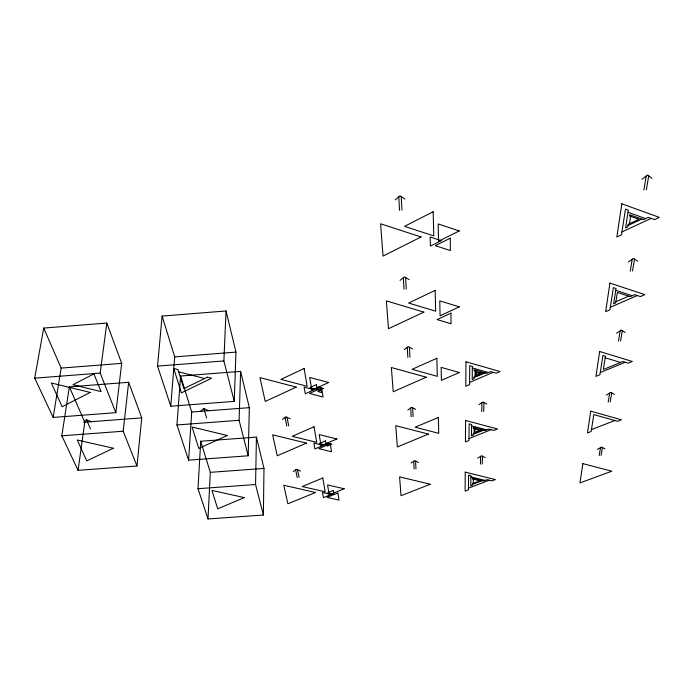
<?xml version="1.0" encoding="UTF-8"?>
<svg xmlns="http://www.w3.org/2000/svg" width="694" height="694" viewBox="0 0 694 694"><rect width="100%" height="100%" fill="white"/><g stroke="black" fill="none" stroke-linecap="round" stroke-linejoin="round"><path stroke-width="1.04" d="M263.382 515.026L263.98 468.415L256.433 437.107L200.713 441.245L198.007 488.697L208 518.956L263.382 515.026L255.566 484.533L256.433 437.107M473.265 483.423L473.334 479.19M474.089 433.264L474.167 428.484M475.026 376.382L475.121 370.934M248.192 455.784L249.346 407.656L240.601 371.385L180.596 376.018L176.961 424.962L188.595 460.174L248.192 455.784L239.1 420.295L240.601 371.385M480.43 464.165L480.621 456.357M481.74 411.49L481.966 402.641M482.278 464.026L482.486 456.218M483.709 411.351L483.952 402.494M234.251 401.384L235.96 352.101L226.044 310.973L162.11 316.074L157.529 366.102L170.767 406.198L234.251 401.384L223.884 360.941L226.044 310.973M208 518.956L210.299 472.336L200.713 441.245M188.595 460.174L191.7 412.019L180.596 376.018M170.767 406.198L174.697 356.881L162.11 316.074M136.97 466.012L141.75 417.875L128.65 382.29L69.357 386.853L61.827 435.815L78.066 470.341L136.97 466.012L123.194 431.217L128.65 382.29M115.863 412.678L121.684 363.37L106.833 323.048L43.705 328.08L34.7 378.161L53.178 417.432L115.863 412.678L100.188 373.077L106.833 323.048M78.066 470.341L84.763 422.178L69.357 386.853M629.432 223.746L630.62 216.337M53.178 417.432L61.159 368.089L43.705 328.08M599.191 455.55L600.527 447.621M608.196 402.043L609.705 393.056M618.449 341.136L620.176 330.847M630.221 271.172L632.217 259.287M643.885 189.965L646.218 176.085M601.056 455.411L602.409 447.483M610.182 401.895L611.718 392.899M620.566 340.971L622.327 330.682M632.503 270.99L634.533 259.096M646.357 189.757L648.725 175.877M83.627 422.368L86.507 419.749L91.4 421.779M395.268 199.898L399.952 195.847L405.044 199.074M200.627 411.247L203.871 408.575L208.504 410.657M400.082 280.333L404.437 276.854L409.13 279.604M282.475 419.393L285.911 416.782L290.274 418.803M404.229 349.646L408.298 346.618L412.652 348.995M642.011 179.199L647.632 175.044L651.987 178.367M293.215 471.573L296.468 469.257L300.545 471.035M407.846 409.989L411.655 407.335L415.723 409.399M628.356 261.968L633.509 258.394L637.578 261.222M478.947 404.654L482.972 401.973L486.876 404.055M411.022 462.993L414.604 460.643L418.421 462.456M616.61 333.172L621.364 330.075L625.19 332.504M477.793 458.135L481.567 455.767L485.236 457.589M606.4 395.094L610.815 392.37L614.407 394.487M597.439 449.426L601.559 447.023L604.951 448.879M628.001 225.507L641.82 219.087M621.945 231.935L651.154 218.393M615.89 301.725L628.643 296.164M610.338 307.269L637.3 295.54M476.483 374.829L480.092 373.268M474.011 377.692L485.149 372.904M469.578 382.455L493.139 372.348M600.275 372.522L625.311 362.259M473.135 434.418L483.571 430.185M468.988 438.608L491.057 429.681M591.479 429.595L614.849 420.521M472.362 484.447L482.174 480.673M468.459 488.168L489.218 480.213M174.697 356.881L235.96 352.101M61.159 368.089L121.684 363.37M157.529 366.102L223.884 360.941M34.7 378.161L100.188 373.077M191.7 412.019L249.346 407.656M84.763 422.178L141.75 417.875M176.961 424.962L239.1 420.295M61.827 435.815L123.194 431.217M210.299 472.336L263.98 468.415M198.007 488.697L255.566 484.533M470.896 476.891L485.045 480.378M178.688 371.854L204.617 378.516M471.582 425.873L486.624 429.855M474.948 429.126L479.823 430.41M475.954 371.672L481.15 373.146M472.362 367.95L488.411 372.531M605.177 357.783L620.557 362.442M615.76 290.326L632.191 295.739M628.018 212.251L645.654 218.61M86.507 419.749L90.506 428.979M203.871 408.575L206.63 417.996M285.052 417.432L286.796 426.064M295.653 469.838L297.197 477.455M287.004 417.285L288.73 425.916M297.492 469.699L299.019 477.325M398.781 196.862L399.536 210.343M403.344 277.73L403.995 289.285M407.274 347.382L407.846 357.401M410.701 407.994L411.195 416.764M413.702 461.232L414.144 468.971M401.227 196.654L401.956 210.143M405.608 277.548L406.242 289.112M409.391 347.217L409.928 357.237M412.67 407.846L413.147 416.617M415.559 461.102L415.975 468.84M465.24 472.128L465.119 491.126L468.441 489.86L468.597 475.121L470.914 475.694L470.775 485.861L472.354 485.253L472.38 483.761L480.005 480.829L472.449 478.973L472.458 478.287L483.449 480.985L486.936 479.649L491.916 480.881L495.308 479.58L465.24 472.128M465.579 420.477L465.44 441.939L468.962 440.517L469.144 423.869L471.599 424.52L471.443 436.006L473.126 435.329L473.152 433.646L481.263 430.349L480.474 430.15L474.896 432.414L474.956 428.692L473.23 428.233L473.247 427.452L484.924 430.54L488.637 429.039L493.92 430.436L497.529 428.97L465.579 420.477M465.952 361.782L465.795 386.228L469.56 384.615L469.76 365.66L472.38 366.415L472.206 379.497L473.993 378.724L474.028 376.816L482.686 373.086L480.56 373.398L476.526 372.253L476.474 375.168L475.893 375.419L475.963 371.177L474.123 370.657L474.132 369.763L486.598 373.311L490.563 371.611L496.193 373.216L500.053 371.559L465.952 361.782M582.847 463.635L579.958 482.92L611.804 471.209L582.847 463.635M590.724 411.16L587.454 432.969L591.184 431.521L593.795 414.613L617.599 421.293L621.425 419.809L590.724 411.16M599.668 351.511L595.938 376.365L599.937 374.725L602.913 355.458L605.42 356.213L603.338 369.52L622.839 361.505L628.235 363.144L632.338 361.461L599.668 351.511M609.931 283.083L605.645 311.667L609.948 309.802L613.366 287.637L616.046 288.522L613.643 303.825L615.699 302.931L617.365 292.452L630.117 296.65L634.654 294.664L640.415 296.572L644.839 294.646L609.931 283.083M621.824 203.793L616.845 237.018L621.494 234.867L625.468 209.111L628.348 210.152L625.554 227.944L627.775 226.912L628.191 224.318L638.931 219.321L629.519 215.947L629.71 214.732L643.399 219.651L648.326 217.369L654.503 219.599L659.3 217.378L621.824 203.793M93.916 373.884L72.939 384.736L101.064 391.616L93.916 373.884M433.169 211.731L404.567 226.348L433.776 235.917L433.169 211.731M90.22 392.448L62.13 406.727L51.339 382.975L90.22 392.448M421.041 236.966L383.019 256.086L380.598 223.789L421.041 236.966M459.272 230.946L438.539 241.252L438.174 223.936L459.272 230.946M441.263 240.662L430.41 246.049L430.15 237.027L441.263 240.662M450.25 238.224L435.277 245.65L450.363 250.543L450.25 238.224M207.385 377.172L183.875 388.614L177.994 369.598L173.743 368.497L181.377 392.882L211.549 378.247L207.385 377.172M435.147 290.387L408.593 303.026L435.667 311.19L435.147 290.387M113.408 448.246L86.741 460.877L77.26 440.013L113.408 448.246M423.852 312.118L388.475 328.713L386.385 300.892L423.852 312.118M304.111 368.505L280.914 379.384L307.147 386.289L304.111 368.505M459.324 306.843L440.074 315.77L439.77 300.866L459.324 306.843M450.953 313.133L437.047 319.57L451.048 323.751L450.953 313.133M296.234 387.122L265.229 401.436L259.964 377.614L296.234 387.122M316.386 384.641L309.906 387.608L317.167 389.516L316.386 384.641M328.67 382.507L311.814 390.202L309.697 377.449L328.67 382.507M314.113 389.75L305.282 393.784L304.119 387.122L314.113 389.75M321.634 387.911L309.455 393.463L323.048 397.011L321.634 387.911M323.178 388.467L318.468 390.609L317.904 387.07L323.178 388.467M321.218 389.967L317.791 391.529L321.617 392.535L321.218 389.967M227.285 435.494L198.788 448.428L192.082 427.027L227.285 435.494M436.856 358.278L412.08 369.321L437.307 376.356L436.856 358.278M426.281 377.198L393.203 391.737L391.381 367.516L426.281 377.198M314.052 426.741L292.217 436.335L316.716 442.347L314.052 426.741M459.376 372.513L441.41 380.338L441.141 367.369L459.376 372.513M306.479 443.102L277.253 455.776L272.621 434.834L306.479 443.102M325.391 440.872L319.283 443.501L326.076 445.166L325.391 440.872M336.911 438.972L321.053 445.782L319.188 434.574L336.911 438.972M323.213 445.375L314.894 448.94L313.87 443.084L323.213 445.375M330.275 443.744L318.806 448.654L331.515 451.751L330.275 443.744M331.715 444.221L327.282 446.121L326.787 443.015L331.715 444.221M244.357 497.607L217.699 508.806L211.948 490.432L244.357 497.607M438.339 417.467L415.125 427.209L438.738 433.325L438.339 417.467M428.406 434.088L397.35 446.945L395.754 425.674L428.406 434.088M322.797 477.993L302.176 486.529L325.156 491.803L322.797 477.993M315.518 492.497L287.871 503.792L283.768 485.245L315.518 492.497M333.328 490.476L327.568 492.818L333.935 494.275L333.328 490.476M344.189 488.767L329.208 494.831L327.559 484.915L344.189 488.767M331.238 494.475L323.378 497.65L322.476 492.462L331.238 494.475M337.9 493.009L327.065 497.39L339.002 500.105L337.9 493.009M430.271 484.247L401.011 495.707L399.597 476.873L430.271 484.247"/></g></svg>
